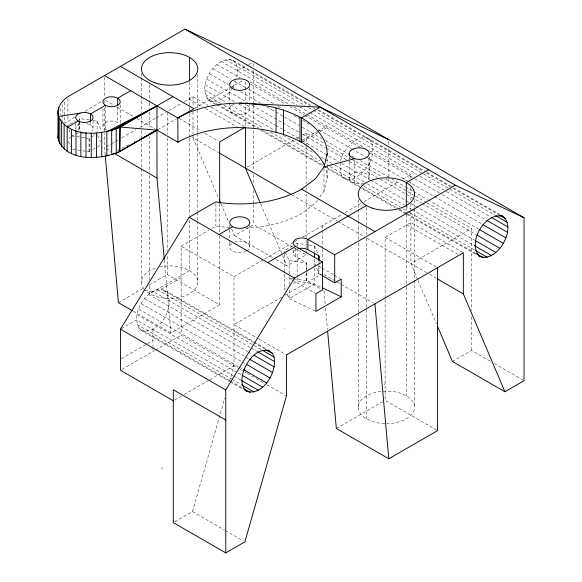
<?xml version="1.0" encoding="UTF-8"?>
<svg xmlns="http://www.w3.org/2000/svg" width="582" height="582" viewBox="0 0 582 582"><rect width="100%" height="100%" fill="white"/><g stroke="black" fill="none" stroke-linecap="round" stroke-linejoin="round"><path stroke-width="0.44" stroke-dasharray="2.91 2.18" d="M265.21 348.305L164.611 290.229C146.417 285.158 127.844 317.336 141.331 330.561L229.352 381.377M215.806 104.229C191.311 96.226 212.517 54.497 232.8 60.273L311.392 105.648M232.8 60.273C238.314 64.129 238.242 71.899 236.59 77.755M327.149 165.295L327.149 177.91L324.174 190.932L317.976 199.568M364.216 182.915A10.018 5.784 0 0 1 356.613 183.497L354.191 182.915A10.018 5.784 0 0 1 349.185 177.91L349.527 176.411A10.018 5.784 0 0 1 359.203 172.126A10.018 5.784 0 0 1 368.879 176.411L368.879 179.409M174.833 521.727L192.446 511.556L224.79 398.052M229.512 381.465L233.993 365.743L233.993 276.726L181.14 246.215L181.14 335.232L239.471 368.908M232.8 87.154L235.419 81.713M232.313 87.867C227.722 95.259 219.028 104.36 209.513 100.599M317.474 200.273L315.459 203.074L301.476 213.55A87.031 50.248 0 0 1 246.31 228.1M74.933 116.982L64.769 123.457L64.748 100.053M141.331 330.561C159.526 335.625 178.099 303.455 164.611 290.229M85.059 111.126L102.199 101.203M67.141 125.843L69.476 124.49M70.255 124.046L75.696 120.896M89.272 120.001L79.778 118.532L79.589 120.416M68.712 138.203L70.262 137.301M71.04 136.85L74.933 134.602M75.711 134.151L78.817 132.354A8.665 5.005 0 0 0 80.069 132.841M85.576 137.941L89.031 138.48L89.686 138.094L89.701 151.356M91.185 137.228L94.931 135.068M87.315 151.473L89.039 151.735L91.941 150.054M92.691 149.625L96.437 147.457M97.187 147.028L101.675 144.431M106.099 146.86L110.806 144.147M111.584 143.696L114.719 141.884M115.505 141.433L118.641 139.622M121.769 137.818L135.875 129.677M139.789 127.414L155.459 118.364M156.245 117.913L165.644 112.486M168.765 110.682L181.169 103.523M184.268 101.734L192.984 96.699L207.861 105.291M237.623 70.931L248.325 64.748M249.089 64.311L253.679 61.663M157.78 129.684L176.564 118.837M194.57 108.448L229.788 88.108M230.574 87.656L243.094 80.425M247.001 167.194L293.684 140.24M296.798 138.443L299.133 137.09M303.026 134.849L306.139 133.052L324.087 143.412M302.291 141.775L319.547 131.808M320.326 131.357L328.168 126.832M181.14 246.215L208.938 230.166M212.023 228.384L215.886 226.158L228.864 227.387M118.437 302.669L144.401 287.683M149.123 284.954L167.216 274.515L219.669 304.801L219.669 236.008M231.694 228.952L234.531 235.645L253.679 224.594L293.612 247.648M181.14 277.665L161.207 289.174L253.155 342.26M121.216 328.728L136.508 319.904L233.171 375.71M233.993 276.726L263.733 259.557M264.519 259.099L293.481 242.381M294.266 241.93L298.959 239.217M302.873 236.961L342.012 214.365M345.141 212.554L360.796 203.518M363.932 201.707L399.157 181.373M403.071 179.111L410.899 174.593L410.899 178.208M292.681 245.844L284.503 250.566L284.503 253.286M295.656 244.127L297.14 243.269L308.358 245.007M121.223 358.781L146.78 344.027M147.552 343.584L152.971 340.448M133.314 311.261L170.897 332.955L219.669 304.801M276.028 259.601L286.991 265.93L306.139 254.88L294.39 248.099M122.002 369.381L154.536 350.59M155.321 350.138L181.14 335.232M285.216 252.101L289.13 260.532L306.583 263.093L306.583 271.932M285.216 290.185L284.503 288.65L287.479 286.933M293.423 283.499L297.14 281.353L314.404 284.031L321.715 287.508M293.444 278.887L306.583 280.779L320.937 289.065M318.834 265.741L318.834 273.7L319.031 265.632M281.739 297.075L233.993 324.64L258.262 338.659M284.874 295.27L322.443 273.576M385.124 298.035L385.124 237.391L410.899 222.506L463.352 252.792M174.855 399.885L183.417 394.945M184.196 394.494L209.091 380.119M209.869 379.668L233.993 365.743M417.643 279.498L410.899 263.61L471.587 228.573L471.587 310.395M336.345 428.476L382.76 401.682M452.44 361.451L471.587 350.4L490.379 361.247M302.298 140.16L316.855 131.779M317.619 131.343L326.808 126.047M117.193 150.687L129.131 144.525M133.911 142.059L136.297 140.822M145.1 290.549L152.971 291.378L250.42 347.643M92.727 120.532L97.041 121.201L101.668 131.168M93.6 133.925L95.324 134.195M71.768 135.817L84.717 137.81M72.641 149.203L86.449 151.335M309.224 245.138L314.404 245.939L318.674 255.142M292.586 278.749L289.13 278.218L291.429 279.542M315.124 310.992L289.13 298.617L286.642 293.248M106.601 130.157L104.935 129.269A8.665 5.005 0 0 1 105.211 122.678A8.665 5.005 0 0 1 116.567 121.973L118.233 122.853A8.665 5.005 0 0 1 119.441 123.959M318.47 109.729L426.148 171.894M426.933 172.352L452.869 187.324M453.654 187.775L500.025 214.547M229.388 59.219L309.559 105.502M313.225 107.619L315.058 108.681M317.939 110.34L423.521 171.297M426.402 172.963L449.981 186.575M453.123 188.393L498.709 214.707M225.416 59.611L304.801 105.444M308.584 107.626L312.658 109.976M313.298 110.347L449.268 188.852M450.053 189.303L494.998 215.253M221.16 61.423L296.609 104.986M299.715 106.775L309.188 112.246M309.93 112.675L416.858 174.411M419.964 176.201L443.579 189.841M446.685 191.631L491.528 217.515M250.144 81.778L290.04 104.818M293.954 107.073L306.467 114.305M307.252 114.756L363.292 147.108M369.534 150.709L410.899 174.593M216.897 64.529L240.206 77.988M250.689 84.041L285.275 104.011M289.989 106.732L304.139 114.901M304.924 115.352L359.938 147.115M370.159 153.015L414.173 178.427M414.959 178.878L439.323 192.948M442.196 194.606L487.265 220.629M212.925 68.727L231.003 79.159M234.146 80.978L245.939 87.78M248.776 89.424L274.231 104.12M277.861 106.215L281.79 108.485M293.881 115.462L299.381 118.641M302.524 120.452L308.809 124.082M318.725 129.808L351.252 148.585M351.739 148.868L365.401 156.754M365.882 157.031L407.538 181.082M407.844 181.257L433.779 196.229M434.565 196.687L482.209 224.194M209.513 73.71L228.377 84.601M232.305 86.871L234.662 88.231M240.657 91.694L261.092 103.494M266.891 106.841L299.112 125.443M302.254 127.254L321.904 138.603M325.542 140.699L347.84 153.575M351.775 155.845L354.132 157.205M360.127 160.668L388.42 177.001M391.562 178.82L405.218 186.698M405.712 186.989L412.784 191.071M413.569 191.522L427.224 199.408M428.01 199.859L478.804 229.184M327.208 145.216L350.619 158.733M351.404 159.184L381.836 176.753M385.742 179.009L406.811 191.172M407.589 191.623L414.617 195.676M415.395 196.127L426.322 202.434M427.101 202.885L471.587 228.573M206.901 79.159L247.765 102.759M252.181 105.306L282.35 122.722M282.837 123.006L299.337 132.536M302.487 134.347L325.578 147.683M326.364 148.134L346.494 159.759M349.156 161.294L377.449 177.626M380.293 179.271L421.463 203.038M422.248 203.496L475.69 234.35M205.257 84.696L235.121 101.937M238.78 104.054L275.206 125.079M275.723 125.377L282.277 129.168M282.794 129.466L299.301 138.996M302.444 140.808L338.593 161.68M341.743 163.498L370.036 179.831M370.821 180.289L410.39 203.133M411.176 203.584L474.563 240.184M204.689 89.941L226.696 102.65M230.588 104.891L274.646 130.324M283.245 135.293L313.938 153.015M320.973 157.075L324.159 158.915M324.902 159.344L332.016 163.455M335.123 165.244L364.237 182.057M367.344 183.847L404.323 205.199M405.072 205.628L411.401 209.28M412.143 209.716L473.486 245.131M205.257 94.539L220.825 103.531M223.968 105.342L263.413 128.12M270.485 132.201L320.005 160.785M330.074 166.605L363.226 185.745M363.866 186.116L400.169 207.076M403.166 208.8L409.604 212.517M410.237 212.888L475.618 250.631M206.901 98.176L217.115 104.076M217.639 104.374L258.772 128.12M262.438 130.244L322.435 164.881M326.364 167.143L360.942 187.113M361.728 187.564L398.67 208.894M399.456 209.345L406.527 213.434M407.058 213.732L476.476 253.817M216.591 104.687L255.884 127.371M260.605 130.099L322.69 165.943M323.476 166.394L395.782 208.145M398.932 209.957L406.003 214.045M406.789 214.496L475.952 254.429M210.997 107.095L244.666 126.534M188.917 99.049L202.23 106.732M205.359 108.543L236.678 126.621M406.825 224.856L458.5 254.69M178.958 118.364L200.877 131.015M204.799 133.278L218.105 140.96M385.124 237.391L436.013 266.774M192.984 135.119L192.984 137.803L218.039 152.266M291.706 194.795L337.189 221.058M337.975 221.509L363.852 236.445M366.987 238.256L426.555 272.652M429.683 274.457L436.733 278.531M105.32 100.3L113.934 105.277M117.062 107.081L133.504 116.575M136.639 118.386L154.645 128.782M494.293 363.51L524.047 380.686M314.404 259.208L314.404 263.624L315.931 264.512M318.994 266.28L321.293 267.604M322.064 268.047L333.551 274.682M334.315 275.119L339.677 278.218M295.641 248.165L295.641 256.771L306.583 263.093M106.099 148.672L110.798 151.385M324.007 274.478L334.192 280.357M337.32 282.161L340.455 283.972M341.234 284.423L373.338 302.96M318.834 273.7L321.104 275.01M234.531 235.645L275.25 259.15M292.193 279.986L315.168 293.248M436.798 430.156L385.124 400.321L385.124 298.937M259.048 339.11L286.453 354.933M253.679 342.565L264.941 349.069M157.235 289.567L260.969 349.462M251.169 348.072L256.706 351.273M148.708 294.492L247.728 351.659M248.252 351.957L252.45 354.38M144.736 298.682L245.335 356.759M245.822 357.042L248.965 358.854M141.331 303.673L241.923 361.749M242.418 362.033L245.56 363.852M138.712 309.122L238.518 366.74M239.006 367.024L243.232 369.468M240.257 369.359L246.521 372.975M247.299 373.433L263.748 382.92M266.876 384.731L286.453 396.029M137.068 314.658L241.588 375.004M233.92 376.139L241.028 380.242M137.068 324.494L231.374 378.947M232.014 379.311L240.803 384.389M138.712 328.132L229.875 380.766M230.399 381.072L242.447 388.027M230.137 381.828L241.923 388.638M192.446 511.556L224.55 530.093M225.329 530.544L243.341 540.94M314.404 263.624L319.031 273.591M97.434 135.279L100.482 141.863M68.923 129.677L71.411 135.046M68.218 141.404L70.713 146.773M418 280.335L436.464 323.825M260.714 204.049L286.991 265.93M192.984 137.803L218.199 197.174M221.036 203.867L228.493 221.429M327.149 177.91L327.113 177.743A86.573 49.979 0 0 0 325.222 167.398M323.978 290.687L325.192 304.197M325.513 307.798L327.455 329.412M164.35 260.008L170.897 332.955M105.182 154.972L104.534 147.77L104.534 133.3M120.205 104.906L120.212 123.806M117.659 107.248L117.666 122.555M105.495 105.269L105.502 129.575M104.491 77.362L104.527 97.15M102.949 108.514L102.956 125.617M97.041 121.201L97.049 131.808M93.062 120.852L93.069 128.498M90.53 122.416L90.53 124.963M89.031 138.48L89.039 151.735M79.778 118.532L79.778 120.299M79.785 121.187L79.785 130.026M79.589 121.296L79.596 130.135M78.272 122.7L78.279 130.346M75.733 123.413L75.74 128.513M67.905 98.54L67.919 115.643M67.919 116.546L67.919 121.041M62.15 104.484L62.165 120.685M60.142 108.179L60.15 115.382M471.587 316.761L471.587 350.4M414.551 199.495L414.551 207.658M414.551 208.567L414.551 279.36M414.551 280.262L414.551 407.327M410.899 181.824L410.899 183.636M410.899 187.251L410.899 199.91M410.899 203.525L410.899 211.659M410.899 212.561L410.899 263.61M406.301 207.054L406.301 213.405M406.301 214.314L406.301 286.017M406.301 286.919L406.301 395.833M388.863 141.491L388.863 145.071M388.863 148.643L388.863 178.128M388.863 179.023L388.863 180.813M369.221 157.191L369.221 177.91M368.93 157.555L368.93 179.176M366.478 207.359L366.478 226.413M366.478 227.322L366.478 234.582M366.478 238.213L366.478 418.822M358.228 199.495L358.228 208.567M358.228 209.476L358.228 220.367M358.228 221.276L358.228 239.428M358.228 243.058L358.228 312.032M358.228 312.934L358.228 407.327M354.569 160.494L354.569 183.01M349.185 156.289L349.185 160.799M349.185 161.694L349.185 177.91M335.843 355.813L335.843 356.257M327.149 158.995L327.149 164.393M324.007 168.649L324.007 191.165M322.443 225.663L322.443 248.259M322.443 249.169L322.443 260.016M319.031 261.209L319.031 264.752M314.404 245.939L314.404 252.13M314.404 268.062L314.404 284.031L289.13 298.617L289.13 288.861M306.583 272.82L306.583 280.779M306.394 263.202L306.394 272.041M306.394 272.929L306.394 280.888M306.139 133.052L306.139 144.867M306.139 145.776L306.139 183.963M306.139 187.6L306.139 190.329M306.139 193.966L306.139 239.42M306.139 240.33L306.139 249.423M306.139 250.333L306.139 253.061M297.14 243.269L297.14 247.801M297.14 248.71L297.14 276.821M297.14 277.73L297.14 281.353M293.102 249.794L293.102 253.235M289.13 260.532L289.13 275.562M289.13 276.45L289.13 284.423M284.503 254.196L284.503 273.234M284.503 274.144L284.503 288.65M284.409 328.437L284.409 328.881M253.679 63.467L253.679 67.09M253.679 70.713L253.679 104.2M253.679 105.109L253.679 171.188M253.679 174.804L253.679 183.861M253.679 190.198L253.679 203.773M253.679 204.675L253.679 224.594M249.751 225.263L249.751 246.884M249.722 87.3L249.722 108.914M245.444 81.786L245.444 126.985M229.686 87.3L229.686 108.914M229.715 225.263L229.715 228.872M229.715 229.766L229.715 241.479M229.715 242.381L229.715 246.884M219.669 203.416L219.669 232.385M215.886 203.642L215.886 226.158M197.785 74.358L197.785 132.441M197.785 133.343L197.785 211.39M197.785 212.299L197.785 220.469M197.785 221.378L197.785 282.183M192.984 96.699L192.984 106.528M192.984 111.89L192.984 134.231M189.543 81.916L189.543 106.426M189.543 107.328L189.543 110.056M189.543 113.679L189.543 137.279M189.543 138.189L189.543 215.325M189.543 219.865L189.543 270.681L149.72 293.677L149.72 284.598M167.216 112.486L167.216 134.209M167.216 137.832L167.216 250.98M167.216 256.407L167.216 274.515M152.971 329.405L152.971 346.399M152.971 347.25L152.971 351.499M149.72 84.943L149.72 102.185M149.72 103.094L149.72 108.543M149.72 112.173L149.72 127.596M149.72 135.766L149.72 172.068M149.72 175.699L149.72 280.066M141.47 73.448L141.47 77.079M141.47 77.988L141.47 95.23M141.47 96.139L141.47 112.472M141.47 116.102L141.47 126.992M141.47 130.623L141.47 137.883M141.47 138.792L141.47 167.834M141.47 168.736L141.47 282.183M104.534 100.759L104.534 102.563M104.534 107.99L104.534 132.398M246.819 250.973A10.018 5.784 0 0 0 248.994 244.666A10.018 5.784 0 0 0 239.733 241.101L237.143 241.297A10.018 5.784 0 0 0 234.728 241.872M246.179 251.315A10.018 5.784 0 0 1 239.733 252.668L237.143 252.472A10.018 5.784 0 0 1 232.655 242.796M246.783 104.825A10.018 5.784 0 0 1 242.294 114.501L239.704 114.698A10.018 5.784 0 0 1 230.028 110.413A10.018 5.784 0 0 1 234.692 103.909M295.641 256.771A8.665 5.005 0 0 1 297.431 248.907M86.645 123.668A8.665 5.005 0 0 1 91.905 131.008M83.648 133.496A8.665 5.005 0 0 1 82.164 133.343M76.038 129.808A8.665 5.005 0 0 1 82.164 123.675M384.76 423.558A28.162 16.26 0 0 1 362.564 398.655A28.162 16.26 0 0 1 411.045 399.47A28.162 16.26 0 0 1 386.39 423.58M159.715 266.963A28.162 16.26 0 0 1 195.407 275.635A28.162 16.26 0 0 1 182.355 296.682A28.162 16.26 0 0 1 145.245 290.309M144.11 289.05A28.162 16.26 0 0 1 155.554 268.098M340.434 162.742C336.898 196.207 371.251 172.592 372.247 154.223C375.79 120.765 341.43 144.372 340.434 162.742M384.476 383.894L384.476 384.331L384.476 383.894"/><path stroke-width="0.87" d="M437.526 326.327L452.44 361.451L504.9 391.737L524.047 380.686L524.047 217.755L253.679 61.663L184.96 29.1L67.905 96.736C61.459 100.846 56.047 108.623 58.542 116.524L58.564 140.829C68.683 162.407 101.326 159.57 119.746 151.64L156.995 130.135L177.961 142.241A87.031 50.248 0 0 1 239.486 127.567L239.98 127.604C260.678 128.069 281.564 131.692 299.999 141.484L301.84 142.474A86.573 49.979 0 0 1 324.181 164.881M58.564 140.829L57.974 137.818L58.411 133.3M246.637 391.359C231.592 379.551 255.985 338.942 272.536 353.456C280.67 367.664 262.482 399.252 245.066 390.449M478.309 255.789C496.526 265.421 519.049 226.413 501.597 215.456M104.491 75.558L177.837 117.986A87.533 50.532 0 0 1 239.711 103.13C260.496 103.698 281.484 107.328 299.985 117.215L301.622 117.993A87.184 50.336 0 0 1 327.149 153.59L324.174 166.619L315.459 178.754L301.6 189.179A87.184 50.336 0 0 1 217.384 202.201L215.886 201.838L189.172 217.261L120.452 329.172L120.452 370.276L173.298 400.787M504.9 391.737L463.352 293.895L463.352 252.792L286.453 354.933L286.453 396.029L244.906 541.849L225.758 552.9L225.758 389.969L294.477 278.065L322.443 261.915L322.443 289.931L315.931 293.692L315.931 311.377L341.205 296.791L341.205 279.098L334.694 282.859L321.861 275.446M503.168 216.366C484.973 211.295 466.393 243.472 479.881 256.698M78.272 120.998L67.17 127.414L67.185 151.72M105.495 105.269L104.927 104.964A8.665 5.005 0 0 1 105.204 98.373A8.665 5.005 0 0 1 116.56 97.667L118.226 98.547A8.665 5.005 0 0 1 117.95 105.146A8.665 5.005 0 0 1 106.586 105.851L105.495 105.269L90.523 113.912L90.53 121.565M130.724 90.705L117.651 98.249L117.659 105.451M172.905 96.634L120.35 127.051C101.85 135.286 68.822 138.283 58.542 116.524L80.061 113.126A8.665 5.005 0 0 1 93.062 117.455A8.665 5.005 0 0 1 80.061 121.791A8.665 5.005 0 0 1 80.061 113.126M244.091 127.771L219.669 141.87L219.669 202.514M388.863 139.709L320.144 107.146L301.505 117.906L301.505 142.226M219.043 234.51L232.655 226.653A10.018 5.784 0 0 0 249.409 224.063A10.018 5.784 0 0 0 237.143 216.977A10.018 5.784 0 0 0 232.655 226.653M267.676 262.584L295.641 246.441L322.443 261.915M366.478 205.541L307.893 239.369A8.665 5.005 0 0 0 295.641 239.369A8.665 5.005 0 0 0 295.641 246.441M428.527 169.718L406.301 182.552L406.301 206.144M298.1 248.703A8.665 5.005 0 0 1 307.893 249.7L319.031 255.905L319.031 259.441M307.893 249.7L307.893 239.369L334.694 254.843L455.328 185.192L524.047 217.755M327.615 331.216L336.345 428.476L388.805 458.769L437.577 430.607L437.577 267.676M120.154 151.029L116.233 153.255L116.211 128.949L156.951 105.844L156.995 178.056L164.27 259.106M121.718 150.141L156.995 130.135L120.35 127.051L119.746 151.64L119.725 127.342M113.286 153.954L111.7 154.819L111.679 130.521L156.951 105.844L106.826 131.728L106.848 156.034L108.434 155.212M139.513 139.665L141.099 138.8M142.692 137.934L156.995 130.135L149.829 133.838M324.007 166.845L354.569 158.69M239.711 103.13L320.144 107.146M322.523 287.894L341.205 296.791M184.96 29.1L455.328 185.192M499.494 215.165L505.787 218.796M495.638 215.624L507.431 222.426M491.484 217.493L507.991 227.024M486.996 220.469L507.431 232.269M482.995 224.645L505.787 237.805M479.59 229.643L503.168 243.254M476.964 235.084L499.756 248.245M475.349 240.635L495.784 252.435M474.235 245.56L491.528 255.542M475.472 250.551L487.265 257.353M476.222 253.665L483.293 257.746M120.445 66.348L193.857 108.732L177.837 117.986L177.961 142.241M218.825 152.717L290.927 194.344M437.519 278.982L463.352 293.895M113.934 153.19L156.995 178.056M189.172 217.261L294.477 278.065M268.353 350.124L269.924 351.026M265.465 349.375L272.536 353.456M262.395 350.284L274.187 357.093M257.455 351.703L274.748 361.684M253.752 355.136L274.187 366.929M249.751 359.312L272.536 372.465M246.346 364.303L269.924 377.914M243.72 369.745L266.512 382.905M132.536 310.81L118.437 302.669L105.262 155.874M242.112 375.303L262.54 387.095M241.777 380.679L258.277 390.209M241.443 384.76L254.021 392.021M243.763 388.783L250.049 392.413M120.452 329.172L225.758 389.969M225.758 420.029L173.298 389.736L173.298 522.614L225.758 552.9M301.6 189.179L374.903 231.629M260.358 203.213L245.444 168.089L245.444 127.88M219.261 199.684L220.687 203.031M374.903 303.862L388.805 458.769M299.985 117.215L299.999 141.484M101.741 132.558L101.763 156.864M96.51 133.002L96.532 157.3M91.229 133.031L91.25 157.336M85.983 132.667L86.005 156.973M80.869 131.903L80.891 156.209M75.973 130.761L75.995 155.067M71.382 129.255L71.397 153.561M64.129 124.948L64.151 149.254M61.656 122.285L61.677 146.591M59.786 119.463L59.801 143.761M58.76 107.495L58.76 109.292M58.025 110.493L57.974 137.818M349.185 153.59L349.185 155.394M334.694 254.843L334.694 282.859M327.149 153.59L327.149 155.387M318.834 256.015L318.834 260.438M314.404 253.017L314.404 257.433M283.456 109.867L283.456 134.187M276.05 108.099L276.05 132.412M189.543 57.414L189.543 81.014M162.102 468.066L162.102 468.503M369.221 153.59L368.879 155.088A10.018 5.784 0 0 1 356.613 159.177L354.191 158.602A10.018 5.784 0 0 1 354.191 148.585A10.018 5.784 0 0 1 369.221 153.59M234.692 89.606A10.018 5.784 0 0 0 249.722 84.594A10.018 5.784 0 0 0 234.692 79.589A10.018 5.784 0 0 0 234.692 89.606M372.313 208.123A28.162 16.26 0 0 0 414.551 194.046A28.162 16.26 0 0 0 372.313 179.969A28.162 16.26 0 0 0 372.313 208.123M155.554 82.993A28.162 16.26 0 0 0 197.785 68.909A28.162 16.26 0 0 0 155.554 54.832A28.162 16.26 0 0 0 155.554 82.993"/></g></svg>
